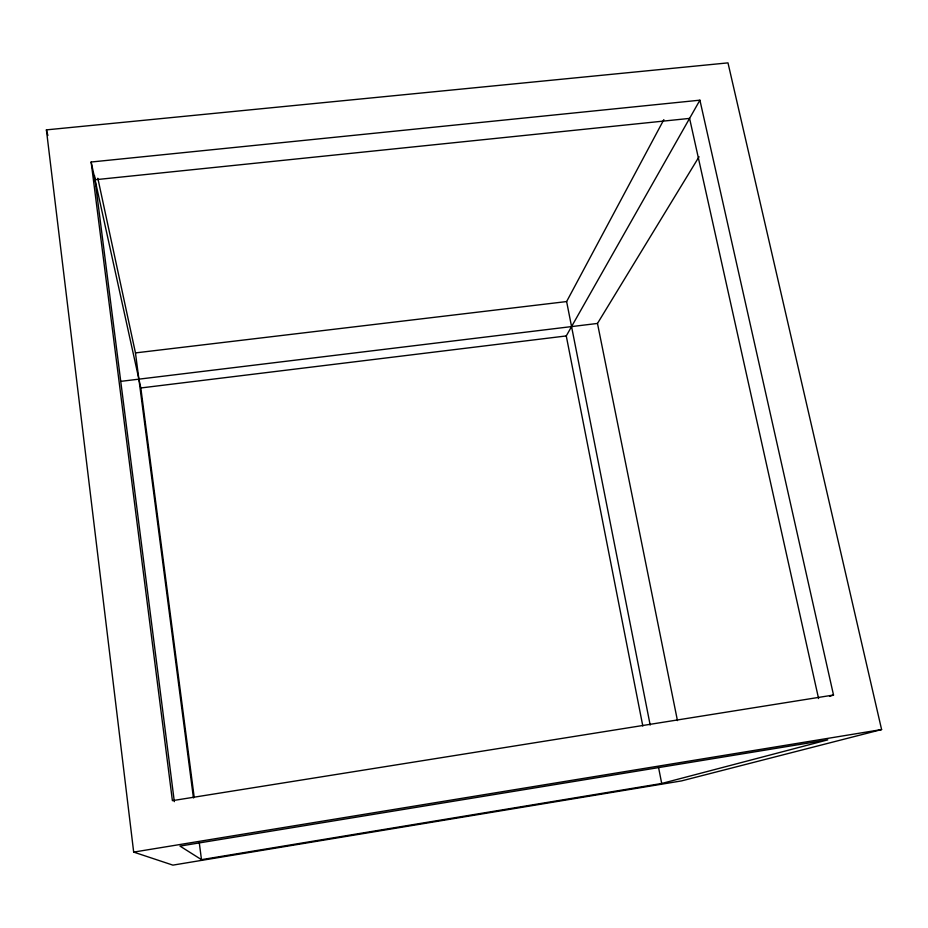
<?xml version="1.0" encoding="UTF-8"?>
<svg xmlns="http://www.w3.org/2000/svg" width="928" height="928" viewBox="0 0 928 928"><rect width="100%" height="100%" fill="white"/><g stroke="black" fill="none" stroke-linecap="round" stroke-linejoin="round"><path stroke-width="1.39" d="M650.18 725.07L566.625 301.565L663.856 119.631M642.814 726.044L566.266 335.936L699.909 100.178L91.141 162.017L172.399 800.655L833.518 695.026L699.909 100.178M677.452 720.604L597.481 323.443L699.051 156.762M829.528 696.371L833.518 695.026M199.242 842.404L201.48 859.653L661.71 783.476L827.764 739.86L179.986 846.081L202.408 860.244M881.6 729.559L681.477 780.912L172.898 865.128L133.678 852.101L46.4 129.874L727.981 62.872L881.6 729.559L133.678 852.101M91.141 162.017L140.824 387.962L566.266 335.936M120.559 381.385L597.481 323.443M97.823 178.246L135.465 352.907L566.625 301.565M95.039 179.754L689.585 118.401L818.577 698.54M46.4 129.874L47.896 135.453M658.486 767.12L661.71 783.476M140.824 387.962L194.23 797.546M135.465 352.907L193.442 797.918M94.494 175.508L174.325 801.641"/></g></svg>
